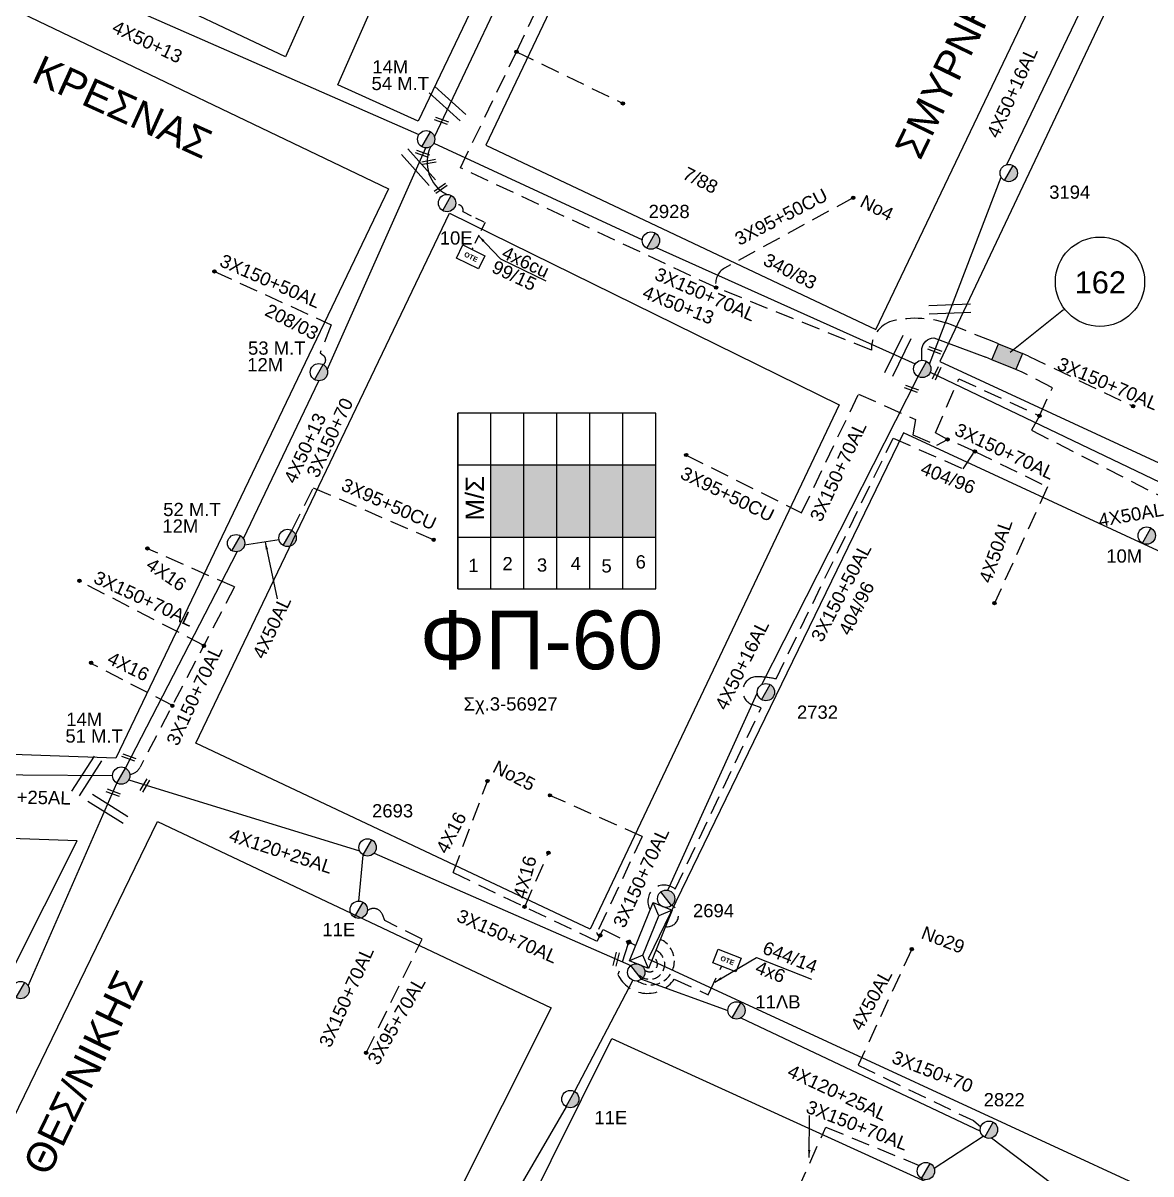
# Model space of a CAD drawing. Header units: millimetres. Extents: x 898 to 3196, y 765 to 1779.
# Drawn here: x 1064.1 to 1217.7, y 1105.9 to 1262.6 of the extents above; entities that cross this region are included whole.
import ezdxf
from ezdxf.enums import TextEntityAlignment as Align

# ---------------------------------------------------------------- set-up
doc = ezdxf.new("R2010")
doc.units = ezdxf.units.MM
doc.linetypes.add('DASHED', pattern=[19.05, 12.7, -6.35])
for name, color, linetype in [('Link Box 4 Διευθύνσεων', 7, 'Continuous'), ('Pillar OTE', 7, 'Continuous'), ('Ασφαλειοκιβώτια Χ.Τ 6 αναχωρήσεων', 7, 'Continuous'), ('Γυμνά εναέρια ΧΤ (3Φ)   3x50+35CU', 7, 'Continuous'), ('Γυμνά εναέρια ΧΤ (3Φ)   4x50AL', 7, 'Continuous'), ('Γυμνά εναέρια ΧΤ και ΦΟΠ (3Φ)   4x50+16AL', 7, 'Continuous'), ('Εναέρια παροχή ΧΤ 4x16', 7, 'SYN_LINE'), ('Επιγραφές - Σχήματα', 7, 'Continuous'), ('Καλώδια ΧΤ   3x150+50AL', 7, 'DASHED'), ('Καλώδια ΧΤ   3x150+50CU', 7, 'DASHED'), ('Καλώδια ΧΤ   3x150+70AL', 7, 'DASHED'), ('Καλώδια ΧΤ   3x95+50CU', 7, 'DASHED'), ('Καλώδια ΧΤ   3x95+70AL', 7, 'SYN_LINE'), ('Καλώδια ΧΤ   4x50+13', 7, 'SYN_LINE'), ('Μηχανική τομή', 7, 'Continuous'), ('Στύλος ΦΜ', 7, 'Continuous'), ('Στύλος ΦΜ @ 1', 7, 'Continuous'), ('Συνδέσεις', 7, 'Continuous'), ('Συνεστραμμένα ΧΤ   3x70+54.6+25AL', 7, 'SYN_LINE'), ('Συνεστραμμένα ΧΤ   4x120+25AL', 7, 'SYN_LINE'), ('Τομή', 7, 'Continuous'), ('Υποσταθμός εναέριος 2 στύλων', 7, 'Continuous'), ('Υποσταθμός πόλεως', 7, 'Continuous'), ('Υπόβαθρο ΔΕΗ', 7, 'Continuous'), ('Υπόγεια καλώδια Παροχών ΧΤ   4x50AL', 7, 'DASHED'), ('Υπόγεια καλώδια Παροχών ΧΤ   4x6', 7, 'DASHED')]:
    doc.layers.add(name, color=color, linetype=linetype)
doc.styles.add('ar', font='arial.ttf')
doc.styles.get("Standard").update_dxf_attribs({"font": 'arial.ttf'})
doc.linetypes.add('SYN_LINE', pattern='A,0.5,-0.0001,["/\\/\\/\\/",Standard,S=0.1,R=0,X=0,Y=-0.05],-0.25', length=0.7501)
doc.dimstyles.new('ISO-25', dxfattribs={"dimtxt": 2.5, "dimasz": 2.5, "dimexe": 1.25, "dimexo": 0.625, "dimtad": 1, "dimtxsty": 'Standard', "dimcen": 2.5, "dimadec": 0, "dimazin": 0, "dimtfac": 1, "dimtmove": 0, "dimatfit": 3, "dimfxl": 1, "dimarcsym": 0})

# ---------------------------------------------------------------- blocks, each defined once
blk = doc.blocks.new('ΥΠΟΣΤΑΘΜΟΣ ΕΝΑΕΡΙΟΣ ΕΠΙ 2 ΣΤΥΛΩΝ')
at = {"layer": 'Υποσταθμός εναέριος 2 στύλων', "linetype": 'Continuous'}
for points in [[(-11.97, -2.11, 0.574793), (-8.45, -0.07, 0.268822), (-9.64, 1.98)], [(9.68, -2.15, 0.574793), (13.19, -0.1, 0.268822), (12.01, 1.95)]]:
    blk.add_hatch(color=256, dxfattribs=at).paths.add_polyline_path(points)
for p, q in [((-11.97, -2.11), (-9.64, 1.98)), ((9.68, -2.15), (12.01, 1.95))]:
    blk.add_line(p, q, dxfattribs=at)
for centre in [(-10.81, -0.07), (10.84, -0.1)]:
    blk.add_circle(centre, 2.36, dxfattribs=at)
at = {"layer": 'Υποσταθμός πόλεως', "linetype": 'Continuous', "ltscale": 40}
blk.add_lwpolyline([(-8.57, 2.82), (8.57, 2.82), (8.57, -2.82), (-8.57, -2.82)], close=True, dxfattribs=at)
for points in [[(-5.75, 0), (-8.57, 2.82)], [(-8.57, -2.82), (-5.75, 0)], [(-5.75, 0), (5.75, 0)], [(5.75, 0), (8.57, 2.82)], [(8.57, -2.82), (5.75, 0)]]:
    blk.add_lwpolyline(points, dxfattribs=at)
at = {"layer": 'Υποσταθμός εναέριος 2 στύλων', "ltscale": 40, "flags": 1}
for tag, p in [('ΜΕΤΑΣΧΗΜΑΤΙΣΜΟΣ', (14.09, 2.51)), ('ΙΣΧΥΣ', (14.07, -0.28)), ('ΑΡΙΘΜΟΣ', (14.19, -3))]:
    blk.add_attdef(tag, p, '', height=1.8, dxfattribs=at)
blk = doc.blocks.new('LINK BOX 4 ΑΝΑΧΩΡΗΣΕΩΝ')
at = {"layer": 'Link Box 4 Διευθύνσεων', "ltscale": 40}
blk.add_hatch(color=256, dxfattribs=at).paths.add_polyline_path([(-3.54, 0), (-3.54, -4.67), (3.54, -4.67), (3.54, 0)])
for p, q in [((-3.54, 0), (-5.33, 0)), ((5.33, 0), (3.54, 0)), ((-3.54, -4.67), (-5.33, -4.67)), ((5.33, -4.67), (3.54, -4.67))]:
    blk.add_line(p, q, dxfattribs=at)
blk.add_lwpolyline([(-3.54, -4.67), (-3.54, 0), (3.54, 0), (3.54, -4.67)], close=True, dxfattribs=at)
blk = doc.blocks.new('ΥΠΑΡΧΩΝ ΤΣΙΜΕΝΤΕΝΙΟΣ ΣΤΥΛΟΣ')
at = {"layer": 'Στύλος ΦΜ'}
blk.add_hatch(color=7, dxfattribs=at).paths.add_polyline_path([(-1.29, -2.28, 0.574793), (2.62, 0, 0.268822), (1.3, 2.27)])
at = {"layer": 'Στύλος ΦΜ', "color": 7}
blk.add_line((-1.29, -2.28), (1.3, 2.27), dxfattribs=at)
blk.add_circle((0, 0), 2.62, dxfattribs=at)
at = {"layer": 'Στύλος ΦΜ', "flags": 4}
for tag, p in [('ΑΡΙΘΜΟΣ', (-4.68, 8.05)), ('ΤΥΠΟΣ', (-4.91, 3.03))]:
    blk.add_attdef(tag, p, '', height=4, dxfattribs=at)
blk = doc.blocks.new('ΤΟΜΗ')
at = {"layer": 'Τομή', "ltscale": 40}
for p, q in [((-5.68, 0), (5.68, 0)), ((5.68, -2.33), (-5.68, -2.33))]:
    blk.add_line(p, q, dxfattribs=at)
blk = doc.blocks.new('A$C76D1674A')
at = {"layer": 'Τομή', "xscale": 0.5, "yscale": 0.5, "zscale": 0.5}
blk.add_blockref('ΤΟΜΗ', (2.84, 1.17), dxfattribs=at)
blk = doc.blocks.new('ΑΣΦΑΛΕΙΟΚΙΒΩΤΙΟ ΥΠΟΣΤΑΘΜΟΥ 6 ΑΝΑΧΩΡΗΣΕΩΝ')
at = {"layer": 'Ασφαλειοκιβώτια Χ.Τ 6 αναχωρήσεων', "ltscale": 40}
for p, q in [((-23.91, 27), (23.91, 27)), ((-9.83, 27), (-9.83, -27)), ((9.83, 27), (9.83, -27)), ((-23.91, 18), (23.91, 18)), ((-23.91, 9), (23.91, 9)), ((-23.91, 0), (23.91, 0)), ((-23.91, -9), (23.91, -9)), ((-23.91, -18), (23.91, -18))]:
    blk.add_line(p, q, dxfattribs=at)
at = {"layer": 'Ασφαλειοκιβώτια Χ.Τ 6 αναχωρήσεων'}
blk.add_lwpolyline([(-23.91, -27), (23.91, -27), (23.91, 27), (-23.91, 27)], close=True, dxfattribs=at)
for s, p in [('1', (-19.31, 24.1)), ('2', (-18.83, 14.81)), ('3', (-19.2, 5.42)), ('4', (-18.79, -3.79)), ('5', (-19.44, -12.15)), ('6', (-18.35, -21.45))]:
    blk.add_text(s, height=3.6, rotation=270, dxfattribs=at).set_placement(p)
at = {"layer": 'Ασφαλειοκιβώτια Χ.Τ 6 αναχωρήσεων', "ltscale": 40}
for tag, height, p in [('ΟΝΟΜΑ', 5, (-0.27, 31.68)), ('ΚΕΙΜΕΝΟ 1', 2, (16.95, 22.41)), ('ΚΕΙΜΕΝΟ 2', 2, (16.95, 13.71)), ('ΚΕΙΜΕΝΟ 3', 2, (16.95, 4.31)), ('ΚΕΙΜΕΝΟ 4', 2, (16.95, -4.67)), ('ΚΕΙΜΕΝΟ 5', 2, (16.95, -13.51)), ('ΚΕΙΜΕΝΟ 6', 2, (16.95, -22.43)), ('ΣΧ', 2, (-0.21, -29.21))]:
    blk.add_attdef(tag, text='', height=height, dxfattribs=at).set_placement(p, align=Align.MIDDLE_CENTER)
blk = doc.blocks.new('_ΣΥΝΔΕΣΗ')
at = {"layer": 'Συνδέσεις', "linetype": 'SYN_LINE', "ltscale": 40}
blk.add_hatch(color=256, dxfattribs=at).paths.add_polyline_path([(0.5, -0.01, 1), (-0.5, -0.01, 1)])
at = {"layer": 'Συνδέσεις'}
blk.add_circle((0, -0.01), 0.5, dxfattribs=at)
blk = doc.blocks.new('ΜΗΧΑΝΙΚΗ ΤΟΜΗ')
at = {"layer": 'Μηχανική τομή', "ltscale": 40}
for p, q in [((-1.89, 0.78), (1.89, 0.78)), ((1.89, 0), (-1.89, 0))]:
    blk.add_line(p, q, dxfattribs=at)
blk = doc.blocks.new('PILLAR ΟΤΕ')
at = {"layer": 'Pillar OTE', "ltscale": 40}
blk.add_lwpolyline([(-3.31, 2.02), (3.39, 2.02), (3.39, -1.99), (-3.31, -1.99)], close=True, dxfattribs=at)
at = {"layer": 'Pillar OTE', "insert": (-1.81, 0.71), "char_height": 1.3575, "width": 109.961, "attachment_point": 1}
blk.add_mtext('{\\fArial|b1|i0|c161|p34;OTE}', dxfattribs=at)
blk = doc.blocks.new('TSONTA XT1')
at = {"ltscale": 40}
h = blk.add_hatch(color=256, dxfattribs=at)
h.dxf.hatch_style = 1
h.paths.add_polyline_path([(595.96, 2487.66), (597.07, 2488.77), (595.96, 2489.87), (594.85, 2488.77)])
blk.add_lwpolyline([(594.85, 2488.77), (595.96, 2489.87), (597.07, 2488.77), (595.96, 2487.66)], close=True, dxfattribs=at)

msp = doc.modelspace()

# ---------------------------------------------------------------- hatches: boundary and pattern name
at = {"layer": 'Τομή', "linetype": 'Continuous'}
for color, points in [(2, [(1132.3, 1202.46), (1127.8, 1202.46), (1127.8, 1192.64), (1132.3, 1192.64)]), (1, [(1136.8, 1202.46), (1132.3, 1202.46), (1132.3, 1192.64), (1136.8, 1192.64)]), (85, [(1141.3, 1202.46), (1136.8, 1202.46), (1136.8, 1192.64), (1141.3, 1192.64)]), (151, [(1145.8, 1202.46), (1141.3, 1202.46), (1141.3, 1192.64), (1145.8, 1192.64)]), (6, [(1150.3, 1202.46), (1145.8, 1202.46), (1145.8, 1192.64), (1150.3, 1192.64)])]:
    msp.add_hatch(color=color, dxfattribs=at).paths.add_polyline_path(points)

# ---------------------------------------------------------------- linework, layer by layer
at = {"layer": 'Γυμνά εναέρια ΧΤ (3Φ)   3x50+35CU', "color": 1}
for points in [[(1147.17, 1132.31), (1139.23, 1117.16)], [(1138.06, 1115.11), (1127.86, 1097.55)]]:
    msp.add_lwpolyline(points, dxfattribs=at)
at = {"layer": 'Γυμνά εναέρια ΧΤ (3Φ)   4x50AL', "color": 6, "linetype": 'DASHED', "ltscale": 0.2}
msp.add_lwpolyline([(1193.73, 1204.31), (1203.64, 1199.48), (1196.39, 1183.66)], dxfattribs=at)
at = {"layer": 'Γυμνά εναέρια ΧΤ (3Φ)   4x50AL', "color": 85, "linetype": 'Continuous'}
msp.add_lwpolyline([(1094.29, 1191.61), (1098.97, 1192.33)], dxfattribs=at)
at = {"layer": 'Γυμνά εναέρια ΧΤ (3Φ)   4x50AL', "color": 2, "linetype": 'DASHED', "ltscale": 0.2}
msp.add_lwpolyline([(1185.14, 1136.56), (1177.83, 1120.76), (1193.53, 1113.21), (1194.54, 1112.38)], dxfattribs=at)
at = {"layer": 'Γυμνά εναέρια ΧΤ και ΦΟΠ (3Φ)   4x50+16AL', "color": 173, "linetype": 'Continuous'}
for points in [[(1198.1, 1243.36), (1210.73, 1269.78)], [(1187.54, 1216.21), (1197.31, 1241.66)]]:
    msp.add_lwpolyline(points, dxfattribs=at)
at = {"layer": 'Γυμνά εναέρια ΧΤ και ΦΟΠ (3Φ)   4x50+16AL', "color": 151, "linetype": 'Continuous'}
for points in [[(1164.7, 1172.58), (1185.99, 1214.52)], [(1151.9, 1144.58), (1164.1, 1171.42)]]:
    msp.add_lwpolyline(points, dxfattribs=at)
at = {"layer": 'Εναέρια παροχή ΧΤ 4x16', "color": 85, "linetype": 'DASHED', "ltscale": 0.2}
for points in [[(1092.92, 1185.86), (1080.89, 1191.15)], [(1084.46, 1169.74), (1073.33, 1175.46)]]:
    msp.add_lwpolyline(points, dxfattribs=at)
at = {"layer": 'Εναέρια παροχή ΧΤ 4x16', "color": 1, "linetype": 'DASHED', "ltscale": 0.2}
for points in [[(1122.68, 1146.97), (1127.36, 1159.44)], [(1132.43, 1142.33), (1135.66, 1149.69)]]:
    msp.add_lwpolyline(points, dxfattribs=at)
at = {"layer": 'Επιγραφές - Σχήματα', "linetype": 'Continuous'}
msp.add_line((1205.82, 1223.58), (1198.53, 1217.78), dxfattribs=at)
msp.add_circle((1210.77, 1227.41), 6.08, dxfattribs=at)
at = {"layer": 'Καλώδια ΧΤ   3x150+50AL', "color": 85, "ltscale": 0.2}
msp.add_lwpolyline([(1090.17, 1228.82), (1106.09, 1221.54), (1104.56, 1217.73), (1105.01, 1217.39, -0.509791), (1104.99, 1216.12, 3.16148)], format="xyb", dxfattribs=at)
at = {"layer": 'Καλώδια ΧΤ   3x150+50AL', "color": 6, "ltscale": 0.2}
msp.add_lwpolyline([(1149.5, 1141.91, -0.859243), (1152.92, 1144.71), (1164.63, 1169.39), (1163.39, 1169.85, -0.84457), (1164.11, 1173.64, -0.048378), (1166.65, 1173.34), (1182.59, 1206.12), (1192.13, 1201.95), (1193.73, 1204.31), (1190.02, 1205.93), (1188.37, 1206.83), (1191.55, 1214.2), (1202.53, 1209.16), (1204.28, 1212.98), (1200.15, 1215.12)], format="xyb", dxfattribs=at)
msp.add_lwpolyline([(1202.53, 1209.16), (1201.46, 1207.2), (1223.59, 1195.87), (1226.34, 1197.41), (1236.12, 1192.86), (1243.56, 1189.18), (1243.63, 1186.5), (1249.77, 1184.06)], dxfattribs=at)
at = {"layer": 'Καλώδια ΧΤ   3x150+50CU', "color": 151, "ltscale": 0.2}
msp.add_arc((1151.86, 1141.11), 1.5, 260.5638, 68.1533, dxfattribs=at)
at = {"layer": 'Καλώδια ΧΤ   3x150+50CU', "color": 85, "linetype": 'DASHED', "ltscale": 0.1}
msp.add_arc((1149.57, 1134.94), 3.24, 236.713, 65.5572, dxfattribs=at)
at = {"layer": 'Καλώδια ΧΤ   3x150+50CU', "color": 1, "linetype": 'DASHED', "ltscale": 0.1}
msp.add_arc((1149.45, 1134.51), 2.05, 227.0424, 63.3505, dxfattribs=at)
at = {"layer": 'Καλώδια ΧΤ   3x150+50CU', "color": 2, "linetype": 'DASHED', "ltscale": 0.1}
msp.add_arc((1149.45, 1134.51), 1.05, 227.0424, 63.3505, dxfattribs=at)
at = {"layer": 'Καλώδια ΧΤ   3x150+70AL', "color": 133, "ltscale": 0.2}
msp.add_lwpolyline([(1196.1, 1219.3), (1190.53, 1221.53, 0.151205), (1182.44, 1222.05, 0.345955), (1179.65, 1218.1), (1158.5, 1226.61), (1123.67, 1242.93), (1131.3, 1258.72), (1146.21, 1290.29), (1160.01, 1319.28), (1161.73, 1318.56)], format="xyb", dxfattribs=at)
for points in [[(1131.3, 1258.72), (1145.81, 1251.68)], [(1201.03, 1217.28), (1215.27, 1210.45)]]:
    msp.add_lwpolyline(points, dxfattribs=at)
at = {"layer": 'Καλώδια ΧΤ   3x150+70AL', "color": 6, "ltscale": 0.2}
msp.add_lwpolyline([(1170.14, 1195.97), (1177.89, 1212.12), (1185.64, 1208.66), (1185.28, 1206.58), (1188.56, 1205.15), (1190.02, 1205.93)], dxfattribs=at)
at = {"layer": 'Καλώδια ΧΤ   3x150+70AL', "color": 85, "ltscale": 0.2}
msp.add_lwpolyline([(1088.74, 1177.9), (1071.79, 1186.66)], dxfattribs=at)
at = {"layer": 'Καλώδια ΧΤ   3x150+70AL', "color": 85, "linetype": 'DASHED', "ltscale": 0.2}
msp.add_lwpolyline([(1092.92, 1185.86), (1080.06, 1161.34, -0.244279), (1078.65, 1160.33)], format="xyb", dxfattribs=at)
at = {"layer": 'Καλώδια ΧΤ   3x150+70AL', "color": 1, "ltscale": 0.2}
for points in [[(1148.43, 1151.88), (1148.43, 1151.88), (1135.87, 1157.49)], [(1122.68, 1146.97), (1142.29, 1137.64), (1143.12, 1139.22), (1147.54, 1137.07)]]:
    msp.add_lwpolyline(points, dxfattribs=at)
msp.add_lwpolyline([(1148.43, 1151.88), (1142.28, 1138.83, 0.598664), (1142.71, 1138.43)], format="xyb", dxfattribs=at)
at = {"layer": 'Καλώδια ΧΤ   3x150+70AL', "color": 85, "ltscale": 0.2}
msp.add_lwpolyline([(1118.45, 1137.91), (1113.38, 1140.44), (1113.05, 1141.27, 0.509803), (1111, 1141.79, 1.961543)], format="xyb", dxfattribs=at)
at = {"layer": 'Καλώδια ΧΤ   3x150+70AL', "color": 2, "ltscale": 0.2}
msp.add_lwpolyline([(1166.59, 1096.96), (1173.43, 1112.34), (1186.16, 1107.11)], dxfattribs=at)
at = {"layer": 'Καλώδια ΧΤ   3x95+50CU', "color": 133, "ltscale": 0.2}
msp.add_lwpolyline([(1177.16, 1238.84), (1159.65, 1229.27, 0.343137), (1158.5, 1226.61, 4.137243)], format="xyb", dxfattribs=at)
at = {"layer": 'Καλώδια ΧΤ   3x95+50CU', "color": 6, "ltscale": 0.2}
msp.add_lwpolyline([(1154.41, 1203.82), (1170.14, 1195.97)], dxfattribs=at)
at = {"layer": 'Καλώδια ΧΤ   3x95+50CU', "color": 85, "ltscale": 0.2}
msp.add_lwpolyline([(1100.71, 1193.55), (1103.64, 1199.35), (1120.03, 1192.3)], dxfattribs=at)
at = {"layer": 'Καλώδια ΧΤ   3x95+70AL', "color": 85, "linetype": 'DASHED', "ltscale": 0.2}
msp.add_lwpolyline([(1110.83, 1122.44), (1118.45, 1137.91)], dxfattribs=at)
at = {"layer": 'Καλώδια ΧΤ   4x50+13', "color": 1, "linetype": 'Continuous'}
msp.add_lwpolyline([(1120.13, 1247.15), (1133.64, 1275.57)], dxfattribs=at)
at = {"layer": 'Καλώδια ΧΤ   4x50+13', "color": 27, "linetype": 'Continuous'}
for points in [[(1075.26, 1266.26), (1118.02, 1247.45)], [(1120.06, 1246.29), (1148.45, 1233.12)], [(1150.32, 1232.06), (1185.62, 1216.24)]]:
    msp.add_lwpolyline(points, dxfattribs=at)
at = {"layer": 'Καλώδια ΧΤ   4x50+13', "color": 85, "linetype": 'Continuous'}
for points in [[(1105.53, 1215.43), (1118.97, 1245.63)], [(1094.13, 1192.44), (1104.41, 1213.92)], [(1078.06, 1161.2), (1093.25, 1190.65)]]:
    msp.add_lwpolyline(points, dxfattribs=at)
at = {"layer": 'Καλώδια ΧΤ   4x50+13', "color": 151, "linetype": 'Continuous'}
msp.add_lwpolyline([(1186.53, 1216.72), (1186.52, 1218.31, -0.345824), (1188.12, 1219.79), (1195.22, 1217.14)], format="xyb", dxfattribs=at)
msp.add_lwpolyline([(1187.65, 1215.09), (1221.1, 1199.06)], dxfattribs=at)
at = {"layer": 'Καλώδια ΧΤ   4x50+13', "color": 2, "linetype": 'Continuous'}
msp.add_lwpolyline([(1064.81, 1131.55), (1076.9, 1159.16)], dxfattribs=at)
at = {"layer": 'Συνεστραμμένα ΧΤ   3x70+54.6+25AL', "linetype": 'SYN_LINE', "ltscale": 8}
msp.add_arc((1124.05, 1243.67), 4.91, 154.206, 242.6329, dxfattribs=at)
at = {"layer": 'Συνεστραμμένα ΧΤ   4x120+25AL', "color": 151, "ltscale": 20}
msp.add_lwpolyline([(1051.82, 1160.38), (1076.3, 1160.18)], dxfattribs=at)
at = {"layer": 'Συνεστραμμένα ΧΤ   4x120+25AL', "color": 85, "ltscale": 20}
for points in [[(1078.5, 1159.59), (1109.94, 1149.94)], [(1111.91, 1149.61), (1146.88, 1134.33)]]:
    msp.add_lwpolyline(points, dxfattribs=at)
at = {"layer": 'Συνεστραμμένα ΧΤ   4x120+25AL', "color": 85, "ltscale": 8}
msp.add_lwpolyline([(1109.85, 1143.1), (1110.45, 1149.37)], dxfattribs=at)
at = {"layer": 'Συνεστραμμένα ΧΤ   4x120+25AL', "color": 2, "ltscale": 15}
msp.add_lwpolyline([(1148.34, 1132.48), (1160.09, 1128.19)], dxfattribs=at)
at = {"layer": 'Συνεστραμμένα ΧΤ   4x120+25AL', "color": 2, "ltscale": 20}
for points in [[(1161.88, 1127.21), (1194.49, 1111.79)], [(1196, 1110.86), (1225.88, 1088.25)]]:
    msp.add_lwpolyline(points, dxfattribs=at)
at = {"layer": 'Συνεστραμμένα ΧΤ   4x120+25AL', "color": 2, "ltscale": 10}
msp.add_lwpolyline([(1188.17, 1106.72), (1194.87, 1111.1)], dxfattribs=at)
at = {"layer": 'Υπόβαθρο ΔΕΗ'}
for points in [[(1038.94, 1364.36), (1135.28, 1363.23), (1125.95, 1316.5), (1099.85, 1258.03), (1037.05, 1287.77)], [(1117.93, 1249.29), (1106.96, 1254.2), (1133.83, 1315.15), (1143.79, 1362.15), (1171.15, 1361.52), (1147.07, 1310.23)], [(1213.94, 1291.36), (1160.44, 1315.99), (1127.14, 1246.01), (1180.23, 1220.93)], [(1188.95, 1216.54), (1261.96, 1182.77), (1295.78, 1253.3), (1222.52, 1287.45)], [(1036.29, 1265.72), (1062.9, 1264.46), (1113.87, 1240.05), (1076.77, 1162.57), (1033.27, 1164.08), (1035.66, 1247.58)], [(1122.17, 1236.74), (1175.26, 1210.65), (1141.33, 1139.27), (1087.62, 1164.6)], [(1149.22, 1135.23), (1222.36, 1101.46), (1256.92, 1173.07), (1184.03, 1206.84)], [(946.24, 1155.69), (942.3, 1045.54), (1018.76, 1044.33), (1058.15, 1124.84), (1071.47, 1151.32)], [(1082.44, 1153.94), (1136.03, 1128.57), (1102.76, 1062.28), (1049.91, 1087.09)], [(1144.29, 1124.37), (1217.39, 1091.07), (1185.63, 1023.8), (1111.27, 1058.04)]]:
    msp.add_lwpolyline(points, close=True, dxfattribs=at)
for points in [[(1129.12, 1230.52), (1135.29, 1227.52)], [(1164.01, 1135.43), (1171.5, 1132.49)]]:
    msp.add_lwpolyline(points, dxfattribs=at)
at = {"layer": 'Υπόγεια καλώδια Παροχών ΧΤ   4x6', "linetype": 'DASHED', "ltscale": 0.1}
msp.add_lwpolyline([(1122.99, 1237.85, -0.64719), (1124, 1236.95), (1127.03, 1235.46), (1125.25, 1231.84)], format="xyb", dxfattribs=at)
at = {"layer": 'Υπόγεια καλώδια Παροχών ΧΤ   4x6', "color": 1, "linetype": 'DASHED', "ltscale": 0.2}
msp.add_lwpolyline([(1146.47, 1137.2), (1145.13, 1133.1, 0.582664), (1152.8, 1132.47), (1157.43, 1130.34), (1159.25, 1134.27)], format="xyb", dxfattribs=at)

# ---------------------------------------------------------------- block references
at = {"layer": 'Link Box 4 Διευθύνσεων', "xscale": 0.5000000000000375, "yscale": 0.5000000000000375, "zscale": 0.5000000000000375, "rotation": 337.741576909274}
msp.add_blockref('LINK BOX 4 ΑΝΑΧΩΡΗΣΕΩΝ', (1198.57, 1218.29), dxfattribs=at)
at = {"layer": 'Pillar OTE', "xscale": 0.5, "yscale": 0.5, "zscale": 0.5}
for p, rotation in [((1125.05, 1230.8), 333.832527927403), ((1159.96, 1135.02), 338.4492763172588)]:
    msp.add_blockref('PILLAR ΟΤΕ', p, dxfattribs=dict(at, rotation=rotation))
at = {"layer": 'Ασφαλειοκιβώτια Χ.Τ 6 αναχωρήσεων', "xscale": 0.5, "yscale": 0.5, "zscale": 0.5, "rotation": 90}
msp.add_blockref('ΑΣΦΑΛΕΙΟΚΙΒΩΤΙΟ ΥΠΟΣΤΑΘΜΟΥ 6 ΑΝΑΧΩΡΗΣΕΩΝ', (1136.8, 1197.55), dxfattribs=at)
at = {"layer": 'Καλώδια ΧΤ   4x50+13', "color": 85, "linetype": 'Continuous', "lineweight": 50}
for p, rotation in [((1119.4, 1253.11), 318.1095801165927), ((1115.63, 1244.74), 311.6857310906246)]:
    msp.add_blockref('A$C76D1674A', p, dxfattribs=dict(at, rotation=rotation))
at = {"layer": 'Καλώδια ΧΤ   4x50+13', "color": 27, "linetype": 'Continuous', "lineweight": 50}
for p, rotation in [((1187.5, 1223.01), 2.319522984245277), ((1182.51, 1214.53), 63.71372060770068)]:
    msp.add_blockref('A$C76D1674A', p, dxfattribs=dict(at, rotation=rotation))
at = {"layer": 'Καλώδια ΧΤ   4x50+13', "color": 2, "linetype": 'Continuous', "lineweight": 50}
for p, rotation in [((1071.74, 1157.42), 57.19466085987138), ((1072.95, 1156.65), 327.9899141562016)]:
    msp.add_blockref('A$C76D1674A', p, dxfattribs=dict(at, rotation=rotation))
at = {"layer": 'Μηχανική τομή'}
for p, xscale, yscale, zscale, rotation in [((1121.17, 1249.51), 0.4999999999999443, 0.4999999999999443, 0.4999999999999443, 160.2000360429147), ((1118.59, 1245), 0.4999999999999443, 0.4999999999999443, 0.4999999999999443, 160.2000360429147), ((1119.35, 1243.91), 0.4999999999999442, 0.4999999999999442, 0.4999999999999442, 190.0085816750324), ((1120.86, 1240.29), 0.4999999999999442, 0.4999999999999442, 0.4999999999999442, 215.2025315005781), ((1188.36, 1218.26), 0.499999999999941, 0.499999999999941, 0.499999999999941, 160.2000360429145), ((1188.36, 1215.03), 0.4999999999999982, 0.4999999999999982, 0.4999999999999982, 244.6716691381164), ((1185.18, 1213.02), 0.499999999999941, 0.499999999999941, 0.499999999999941, 160.2000360429145), ((1078.57, 1162.81), 0.499999999999941, 0.499999999999941, 0.499999999999941, 160.2000360429145), ((1080.53, 1158.95), 0.4999999999999621, 0.4999999999999621, 0.4999999999999621, 239.2444096171319), ((1076.47, 1158.04), 0.499999999999941, 0.499999999999941, 0.499999999999941, 160.2000360429145), ((1144.68, 1135.23), 0.4999999999999782, 0.4999999999999782, 0.4999999999999782, 256.107350695686)]:
    msp.add_blockref('ΜΗΧΑΝΙΚΗ ΤΟΜΗ', p, dxfattribs=dict(at, xscale=xscale, yscale=yscale, zscale=zscale, rotation=rotation))
at = {"layer": 'Στύλος ΦΜ @ 1', "ltscale": 40}
ref = msp.add_blockref('ΥΠΑΡΧΩΝ ΤΣΙΜΕΝΤΕΝΙΟΣ ΣΤΥΛΟΣ', (1119.01, 1246.81), dxfattribs=dict(at, xscale=0.4499999999998181, yscale=0.4499999999998181, zscale=0.4499999999998181))
ref.add_attrib('ΤΥΠΟΣ', '54 M.T', (1111.57, 1253.5), dxfattribs={"layer": 'Στύλος ΦΜ', "height": 1.8, "flags": 4})
ref.add_attrib('ΑΡΙΘΜΟΣ', '14M', (1111.67, 1255.76), dxfattribs={"layer": 'Στύλος ΦΜ', "height": 1.8, "flags": 4})
ref = msp.add_blockref('ΥΠΑΡΧΩΝ ΤΣΙΜΕΝΤΕΝΙΟΣ ΣΤΥΛΟΣ', (1198.35, 1242.21), dxfattribs=dict(at, xscale=0.4499999999998181, yscale=0.4499999999998181, zscale=0.4499999999998181))
ref.add_attrib('ΤΥΠΟΣ', '3194', (1203.85, 1238.71), dxfattribs={"layer": 'Στύλος ΦΜ', "height": 1.8, "flags": 4})
ref = msp.add_blockref('ΥΠΑΡΧΩΝ ΤΣΙΜΕΝΤΕΝΙΟΣ ΣΤΥΛΟΣ', (1121.85, 1238.12), dxfattribs=dict(at, xscale=0.4499999999998181, yscale=0.4499999999998181, zscale=0.4499999999998181))
ref.add_attrib('ΤΥΠΟΣ', '10Ε', (1120.86, 1232.47), dxfattribs={"layer": 'Στύλος ΦΜ', "height": 1.8, "flags": 4})
ref = msp.add_blockref('ΥΠΑΡΧΩΝ ΤΣΙΜΕΝΤΕΝΙΟΣ ΣΤΥΛΟΣ', (1149.62, 1233.01), dxfattribs=dict(at, xscale=0.4499999999998181, yscale=0.4499999999998181, zscale=0.4499999999998181))
ref.add_attrib('ΤΥΠΟΣ', '2928', (1149.3, 1236.08), dxfattribs={"layer": 'Στύλος ΦΜ', "height": 1.8, "flags": 4})
ref = msp.add_blockref('ΥΠΑΡΧΩΝ ΤΣΙΜΕΝΤΕΝΙΟΣ ΣΤΥΛΟΣ', (1104.4, 1215.1), dxfattribs=dict(at, xscale=0.4499999999998181, yscale=0.4499999999998181, zscale=0.4499999999998181))
ref.add_attrib('ΤΥΠΟΣ', '12M', (1094.64, 1215.22), dxfattribs={"layer": 'Στύλος ΦΜ', "height": 1.8, "flags": 4})
ref.add_attrib('ΑΡΙΘΜΟΣ', '53 M.T', (1094.75, 1217.48), dxfattribs={"layer": 'Στύλος ΦΜ', "height": 1.8, "flags": 4})
at = {"layer": 'Στύλος ΦΜ @ 1', "ltscale": 40, "xscale": 0.4499999999998181, "yscale": 0.4499999999998181, "zscale": 0.4499999999998181}
for p in [(1186.57, 1215.54), (1100.13, 1192.53)]:
    msp.add_blockref('ΥΠΑΡΧΩΝ ΤΣΙΜΕΝΤΕΝΙΟΣ ΣΤΥΛΟΣ', p, dxfattribs=at)
at = {"layer": 'Στύλος ΦΜ @ 1', "ltscale": 40}
ref = msp.add_blockref('ΥΠΑΡΧΩΝ ΤΣΙΜΕΝΤΕΝΙΟΣ ΣΤΥΛΟΣ', (1093.13, 1191.82), dxfattribs=dict(at, xscale=0.4499999999998181, yscale=0.4499999999998181, zscale=0.4499999999998181))
ref.add_attrib('ΤΥΠΟΣ', '12M', (1083.09, 1193.25), dxfattribs={"layer": 'Στύλος ΦΜ', "height": 1.8, "flags": 4})
ref.add_attrib('ΑΡΙΘΜΟΣ', '52 M.T', (1083.2, 1195.51), dxfattribs={"layer": 'Στύλος ΦΜ', "height": 1.8, "flags": 4})
ref = msp.add_blockref('ΥΠΑΡΧΩΝ ΤΣΙΜΕΝΤΕΝΙΟΣ ΣΤΥΛΟΣ', (1217.13, 1192.85), dxfattribs=dict(at, xscale=0.4499999999998181, yscale=0.4499999999998181, zscale=0.4499999999998181))
ref.add_attrib('ΤΥΠΟΣ', '10M', (1211.62, 1189.17), dxfattribs={"layer": 'Στύλος ΦΜ', "height": 1.8, "flags": 4})
ref = msp.add_blockref('ΥΠΑΡΧΩΝ ΤΣΙΜΕΝΤΕΝΙΟΣ ΣΤΥΛΟΣ', (1165.27, 1171.54), dxfattribs=dict(at, xscale=0.4499999999998181, yscale=0.4499999999998181, zscale=0.4499999999998181))
ref.add_attrib('ΤΥΠΟΣ', '2732', (1169.5, 1167.92), dxfattribs={"layer": 'Στύλος ΦΜ', "height": 1.8, "flags": 4})
ref = msp.add_blockref('ΥΠΑΡΧΩΝ ΤΣΙΜΕΝΤΕΝΙΟΣ ΣΤΥΛΟΣ', (1077.48, 1160.18), dxfattribs=dict(at, xscale=0.4499999999998181, yscale=0.4499999999998181, zscale=0.4499999999998181))
ref.add_attrib('ΤΥΠΟΣ', '51 M.T', (1069.88, 1164.67), dxfattribs={"layer": 'Στύλος ΦΜ', "height": 1.8, "flags": 4})
ref.add_attrib('ΑΡΙΘΜΟΣ', '14M', (1069.99, 1166.94), dxfattribs={"layer": 'Στύλος ΦΜ', "height": 1.8, "flags": 4})
ref = msp.add_blockref('ΥΠΑΡΧΩΝ ΤΣΙΜΕΝΤΕΝΙΟΣ ΣΤΥΛΟΣ', (1111.03, 1150.4), dxfattribs=dict(at, xscale=0.4499999999998181, yscale=0.4499999999998181, zscale=0.4499999999998181))
ref.add_attrib('ΤΥΠΟΣ', '2693', (1111.64, 1154.49), dxfattribs={"layer": 'Στύλος ΦΜ', "height": 1.8, "flags": 4})
ref = msp.add_blockref('ΥΠΑΡΧΩΝ ΤΣΙΜΕΝΤΕΝΙΟΣ ΣΤΥΛΟΣ', (1109.83, 1141.92), dxfattribs=dict(at, xscale=0.4499999999998181, yscale=0.4499999999998181, zscale=0.4499999999998181))
ref.add_attrib('ΤΥΠΟΣ', '11E', (1104.88, 1138.32), dxfattribs={"layer": 'Στύλος ΦΜ', "height": 1.8, "flags": 4})
ref = msp.add_blockref('ΥΠΑΡΧΩΝ ΤΣΙΜΕΝΤΕΝΙΟΣ ΣΤΥΛΟΣ', (1063.77, 1130.99), dxfattribs=dict(at, xscale=0.4499999999998181, yscale=0.4499999999998181, zscale=0.4499999999998181))
ref.add_attrib('ΤΥΠΟΣ', '2702', (1054.44, 1132.42), dxfattribs={"layer": 'Στύλος ΦΜ', "height": 1.8, "flags": 4})
ref = msp.add_blockref('ΥΠΑΡΧΩΝ ΤΣΙΜΕΝΤΕΝΙΟΣ ΣΤΥΛΟΣ', (1161.27, 1128.22), dxfattribs=dict(at, xscale=0.4499999999998181, yscale=0.4499999999998181, zscale=0.4499999999998181))
ref.add_attrib('ΤΥΠΟΣ', '11ΛB', (1163.84, 1128.48), dxfattribs={"layer": 'Στύλος ΦΜ', "height": 1.8, "flags": 4})
ref = msp.add_blockref('ΥΠΑΡΧΩΝ ΤΣΙΜΕΝΤΕΝΙΟΣ ΣΤΥΛΟΣ', (1138.64, 1116.14), dxfattribs=dict(at, xscale=0.4499999999998181, yscale=0.4499999999998181, zscale=0.4499999999998181))
ref.add_attrib('ΤΥΠΟΣ', '11E', (1141.92, 1112.72), dxfattribs={"layer": 'Στύλος ΦΜ', "height": 1.8, "flags": 4})
ref = msp.add_blockref('ΥΠΑΡΧΩΝ ΤΣΙΜΕΝΤΕΝΙΟΣ ΣΤΥΛΟΣ', (1195.65, 1111.98), dxfattribs=dict(at, xscale=0.4499999999998181, yscale=0.4499999999998181, zscale=0.4499999999998181))
ref.add_attrib('ΤΥΠΟΣ', '2822', (1194.93, 1115.16), dxfattribs={"layer": 'Στύλος ΦΜ', "height": 1.8, "flags": 4})
ref = msp.add_blockref('ΥΠΑΡΧΩΝ ΤΣΙΜΕΝΤΕΝΙΟΣ ΣΤΥΛΟΣ', (1187.06, 1106.35), dxfattribs=dict(at, xscale=0.4499999999998181, yscale=0.4499999999998181, zscale=0.4499999999998181))
ref.add_attrib('ΤΥΠΟΣ', '10E', (1183.58, 1102.17), dxfattribs={"layer": 'Στύλος ΦΜ', "height": 1.8, "flags": 4})
at = {"layer": 'Συνδέσεις', "xscale": 0.4500000000000455, "yscale": 0.4500000000000455, "zscale": 0.4500000000000455}
for p in [(1131.31, 1258.73), (1145.81, 1251.69), (1177.16, 1238.85), (1090.18, 1228.82), (1158.5, 1226.62), (1215.27, 1210.46), (1202.53, 1209.17), (1190.02, 1205.94), (1154.41, 1203.83), (1193.73, 1204.31), (1120.03, 1192.3), (1081.05, 1191.12), (1071.79, 1186.7), (1196.4, 1183.67), (1088.75, 1177.85), (1073.38, 1175.54), (1084.44, 1169.69), (1127.36, 1159.45), (1135.87, 1157.5), (1135.66, 1149.69), (1132.42, 1142.33), (1142.71, 1138.43), (1185.14, 1136.56), (1110.83, 1122.45)]:
    msp.add_blockref('_ΣΥΝΔΕΣΗ', p, dxfattribs=at)
at = {"layer": 'Συνδέσεις', "xscale": 0.3075184835441075, "yscale": 0.3075184835441075, "zscale": 0.3075184835441075, "rotation": 334.3826475640507}
msp.add_blockref('TSONTA XT1', (650.46, 526.64), dxfattribs=at)
at = {"layer": 'Υποσταθμός εναέριος 2 στύλων', "xscale": 0.5000000000000349, "yscale": 0.5000000000000349, "zscale": 0.5000000000000349, "rotation": 67.9433779624986}
msp.add_blockref('ΥΠΟΣΤΑΘΜΟΣ ΕΝΑΕΡΙΟΣ ΕΠΙ 2 ΣΤΥΛΩΝ', (1149.61, 1138.42), dxfattribs=at)

# ---------------------------------------------------------------- texts
at = {"layer": 'Γυμνά εναέρια ΧΤ (3Φ)   4x50AL', "linetype": 'Continuous'}
for rotation, p in [(9.9178, (1214.99, 1195.69)), (70.5784, (1196.55, 1190.76)), (65.0629, (1097.98, 1180.35)), (61.3963, (1179.63, 1129.66))]:
    msp.add_text('4X50AL', height=1.8, rotation=rotation, dxfattribs=at).set_placement(p, align=Align.MIDDLE)
at = {"layer": 'Γυμνά εναέρια ΧΤ και ΦΟΠ (3Φ)   4x50+16AL', "linetype": 'Continuous'}
for rotation, p in [(65.6249, (1198.81, 1253.19)), (63.415, (1162.01, 1175.25))]:
    msp.add_text('4X50+16AL', height=1.8, rotation=rotation, dxfattribs=at).set_placement(p, align=Align.MIDDLE)
at = {"layer": 'Εναέρια παροχή ΧΤ 4x16', "linetype": 'Continuous'}
for rotation, p in [(325.556, (1083.64, 1187.57)), (334.3225, (1078.46, 1175.05)), (62.2209, (1122.4, 1152.42)), (74.8334, (1132.44, 1146.36))]:
    msp.add_text('4X16', height=1.8, rotation=rotation, dxfattribs=at).set_placement(p, align=Align.MIDDLE)
at = {"layer": 'Επιγραφές - Σχήματα', "linetype": 'Continuous', "attachment_point": 1, "style": 'ar'}
for s, insert, char_height, width, rotation in [('ΣΜΥΡΝΗΣ', (1182.69, 1245.55), 4, 36.5107, 64.1579), ('ΚΡΕΣΝΑΣ', (1066.71, 1258.37), 4, 36.5107, 335.627), ('7/88', (1154.59, 1243.14), 1.8, 8.3548, 333.0223), ('Νο4', (1178.75, 1239.33), 1.8, 8.3548, 333.0223), ('340/83', (1165.56, 1231.39), 1.8, 8.3548, 333.0223), ('208/03', (1097.7, 1224.51), 1.8, 8.3548, 333.0223), ('404/96', (1186.85, 1202.97), 1.8, 8.3548, 338.3714), ('Μ/Σ', (1124.37, 1194.92), 2.5, 0.5513, 90), ('404/96', (1175.08, 1179.92), 1.8, 8.3548, 63.607), ('Νο25', (1128.72, 1162.35), 1.8, 8.3548, 333.0223), ('Νο29', (1186.93, 1139.76), 1.8, 8.3548, 338.6738), ('644/14', (1165.32, 1137.7), 1.8, 8.3548, 338.6738), ('4x6', (1164.34, 1135.05), 1.8, 8.3548, 338.6738), ('ΘΕΣ/ΝΙΚΗΣ', (1063.96, 1107.2), 4, 36.5107, 64.1579)]:
    msp.add_mtext(s, dxfattribs=dict(at, insert=insert, char_height=char_height, width=width, rotation=rotation))
for s, insert, char_height, width in [('162', (1207.32, 1228.82), 3, 16.3374), ('ΦΠ-60', (1118.14, 1182.65), 8, 25.2338), ('Σχ.3-56927', (1124.1, 1170.84), 1.8, 42.724), ('2694', (1155.34, 1142.7), 1.8, 5.6571)]:
    msp.add_mtext(s, dxfattribs=dict(at, insert=insert, char_height=char_height, width=width))
at = {"layer": 'Καλώδια ΧΤ   3x150+50AL', "linetype": 'Continuous'}
for rotation, p in [(336.4053, (1097.79, 1227.5)), (62.2911, (1175.52, 1185.1))]:
    msp.add_text('3X150+50AL', height=1.8, rotation=rotation, dxfattribs=at).set_placement(p, align=Align.MIDDLE)
at = {"layer": 'Καλώδια ΧΤ   3x150+70AL', "linetype": 'Continuous'}
for s, rotation, p in [('3X150+70AL', 336.5321, (1157.02, 1225.7)), ('3X150+70AL', 337.0032, (1211.85, 1213.54)), ('3X150+70', 65.0629, (1105.88, 1206.18)), ('3X150+70AL', 334.7531, (1197.8, 1204.33)), ('3X150+70AL', 64.7531, (1175.11, 1201.58)), ('3X150+70AL', 335.3234, (1080.58, 1184.26)), ('3X150+70AL', 65.0629, (1087.45, 1171.1)), ('3X150+70AL', 65.0629, (1148.27, 1146.3)), ('3X150+70AL', 336.3256, (1130.06, 1138.32)), ('3X150+70AL', 65.8792, (1108.14, 1130.06)), ('3X150+70', 338.8227, (1187.97, 1119.89)), ('3X150+70AL', 338.8227, (1177.71, 1112.57))]:
    msp.add_text(s, height=1.8, rotation=rotation, dxfattribs=at).set_placement(p, align=Align.MIDDLE)
at = {"layer": 'Καλώδια ΧΤ   3x95+50CU', "linetype": 'Continuous'}
for rotation, p in [(27.3036, (1167.35, 1236.24)), (333.8582, (1160.04, 1198.5)), (336.1372, (1113.94, 1197.15))]:
    msp.add_text('3X95+50CU', height=1.8, rotation=rotation, dxfattribs=at).set_placement(p, align=Align.MIDDLE)
at = {"layer": 'Καλώδια ΧΤ   3x95+70AL', "linetype": 'Continuous'}
msp.add_text('3X95+70AL', height=1.8, rotation=60.382, dxfattribs=at).set_placement((1114.97, 1126.82), align=Align.MIDDLE)
at = {"layer": 'Καλώδια ΧΤ   4x50+13', "linetype": 'Continuous'}
for rotation, p in [(334.5109, (1081.05, 1260.08)), (338.4392, (1153.36, 1224.25)), (65.0629, (1102.5, 1204.76))]:
    msp.add_text('4X50+13', height=1.8, rotation=rotation, dxfattribs=at).set_placement(p, align=Align.MIDDLE)
at = {"layer": 'Συνεστραμμένα ΧΤ   4x120+25AL', "linetype": 'Continuous'}
for rotation, p in [(358.9958, (1063.28, 1157.26)), (341.9485, (1099.24, 1149.9)), (334.8551, (1175.04, 1117.02))]:
    msp.add_text('4X120+25AL', height=1.8, rotation=rotation, dxfattribs=at).set_placement(p, align=Align.MIDDLE)
at = {"layer": 'Υπόγεια καλώδια Παροχών ΧΤ   4x50AL', "color": 7, "ltscale": 0.2, "char_height": 1.8, "attachment_point": 1, "rotation": 334.753}
for s, insert in [('4x6cu', (1129.91, 1232.36)), ('99/15', (1128.55, 1230.41))]:
    msp.add_mtext_dynamic_manual_height_columns(s, width=1.8, gutter_width=12.5, heights=[0.118], dxfattribs=dict(at, insert=insert))

# ---------------------------------------------------------------- leaders
at = {"layer": 'Επιγραφές - Σχήματα', "ltscale": 40}
for points in [[(1126.15, 1233.66), (1129.12, 1230.52)], [(1097.1, 1191.96), (1098.7, 1184.23)], [(1158.33, 1132.08), (1164.01, 1135.43)], [(1171.16, 1108.21), (1171.22, 1113.9)]]:
    msp.add_leader(points, dimstyle='ISO-25', override={"dimasz": 1, "dimtad": 0}, dxfattribs=at)

doc.saveas('drawing.dxf')
